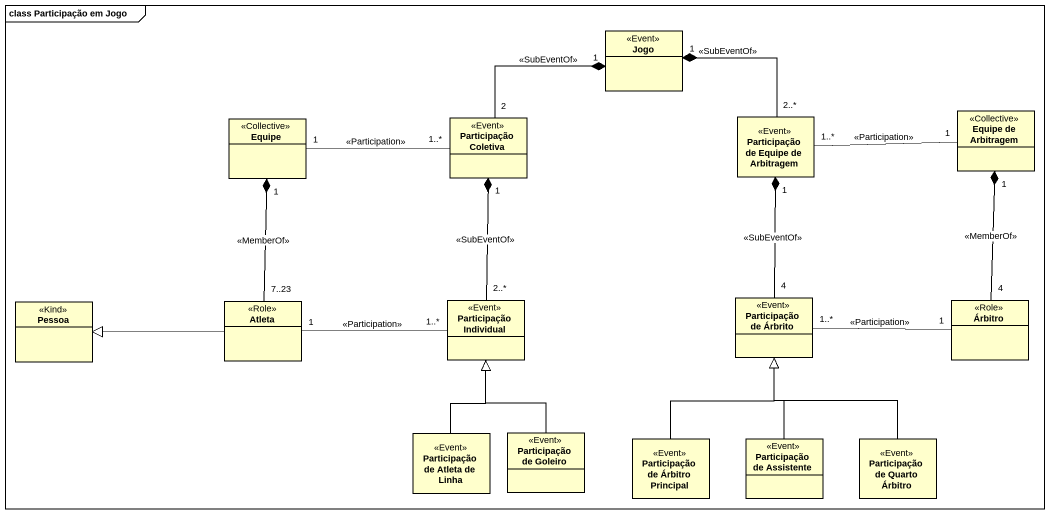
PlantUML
@startuml
mainframe class Participação em Jogo
hide circle
hide empty members
class Jogo <<Event>>
class Equipe <<Collective>>
class "Participação Coletiva" as Participação_Coletiva <<Event>>
class "Participação de Equipe de Arbitragem" as Participação_de_Equipe_de <<Event>>
class "Equipe de Arbitragem" as Equipe_de_Arbitragem <<Collective>>
class Pessoa <<Kind>>
class Atleta <<Role>>
class "Participação Individual" as Participação_Individual <<Event>>
class "Participação de Árbrito" as Participação_de_Árbrito <<Event>>
class Árbitro <<Role>>
class "Participação de Atleta de Linha" as Participação_de_Atleta_de <<Event>>
class "Participação de Goleiro" as Participação_de_Goleiro <<Event>>
class "Participação de Árbitro Principal" as Participação_de_Árbitro <<Event>>
class "Participação de Assistente" as Participação_de_Assistente <<Event>>
class "Participação de Quarto Árbitro" as Participação_de_Quarto <<Event>>
Jogo "1" *-left- "2" Participação_Coletiva : <<SubEventOf>>
Jogo "1" *-- "2..*" Participação_de_Equipe_de : <<SubEventOf>>
Equipe "1" -right- "1..*" Participação_Coletiva : <<Participation>>
Equipe "1" *-- "7..23" Atleta : <<MemberOf>>
Participação_Coletiva "1" *-- "2..*" Participação_Individual : <<SubEventOf>>
Participação_de_Equipe_de "1" *-- "4" Participação_de_Árbrito : <<SubEventOf>>
Equipe_de_Arbitragem "1" -left- "1..*" Participação_de_Equipe_de : <<Participation>>
Equipe_de_Arbitragem "1" *-- "4" Árbitro : <<MemberOf>>
Atleta -left-|> Pessoa
Atleta "1" -right- "1..*" Participação_Individual : <<Participation>>
Árbitro "1" -left- "1..*" Participação_de_Árbrito : <<Participation>>
Participação_de_Atleta_de -up-|> Participação_Individual
Participação_de_Goleiro -up-|> Participação_Individual
Participação_de_Árbitro -up-|> Participação_de_Árbrito
Participação_de_Assistente -up-|> Participação_de_Árbrito
Participação_de_Quarto -up-|> Participação_de_Árbrito
@enduml
